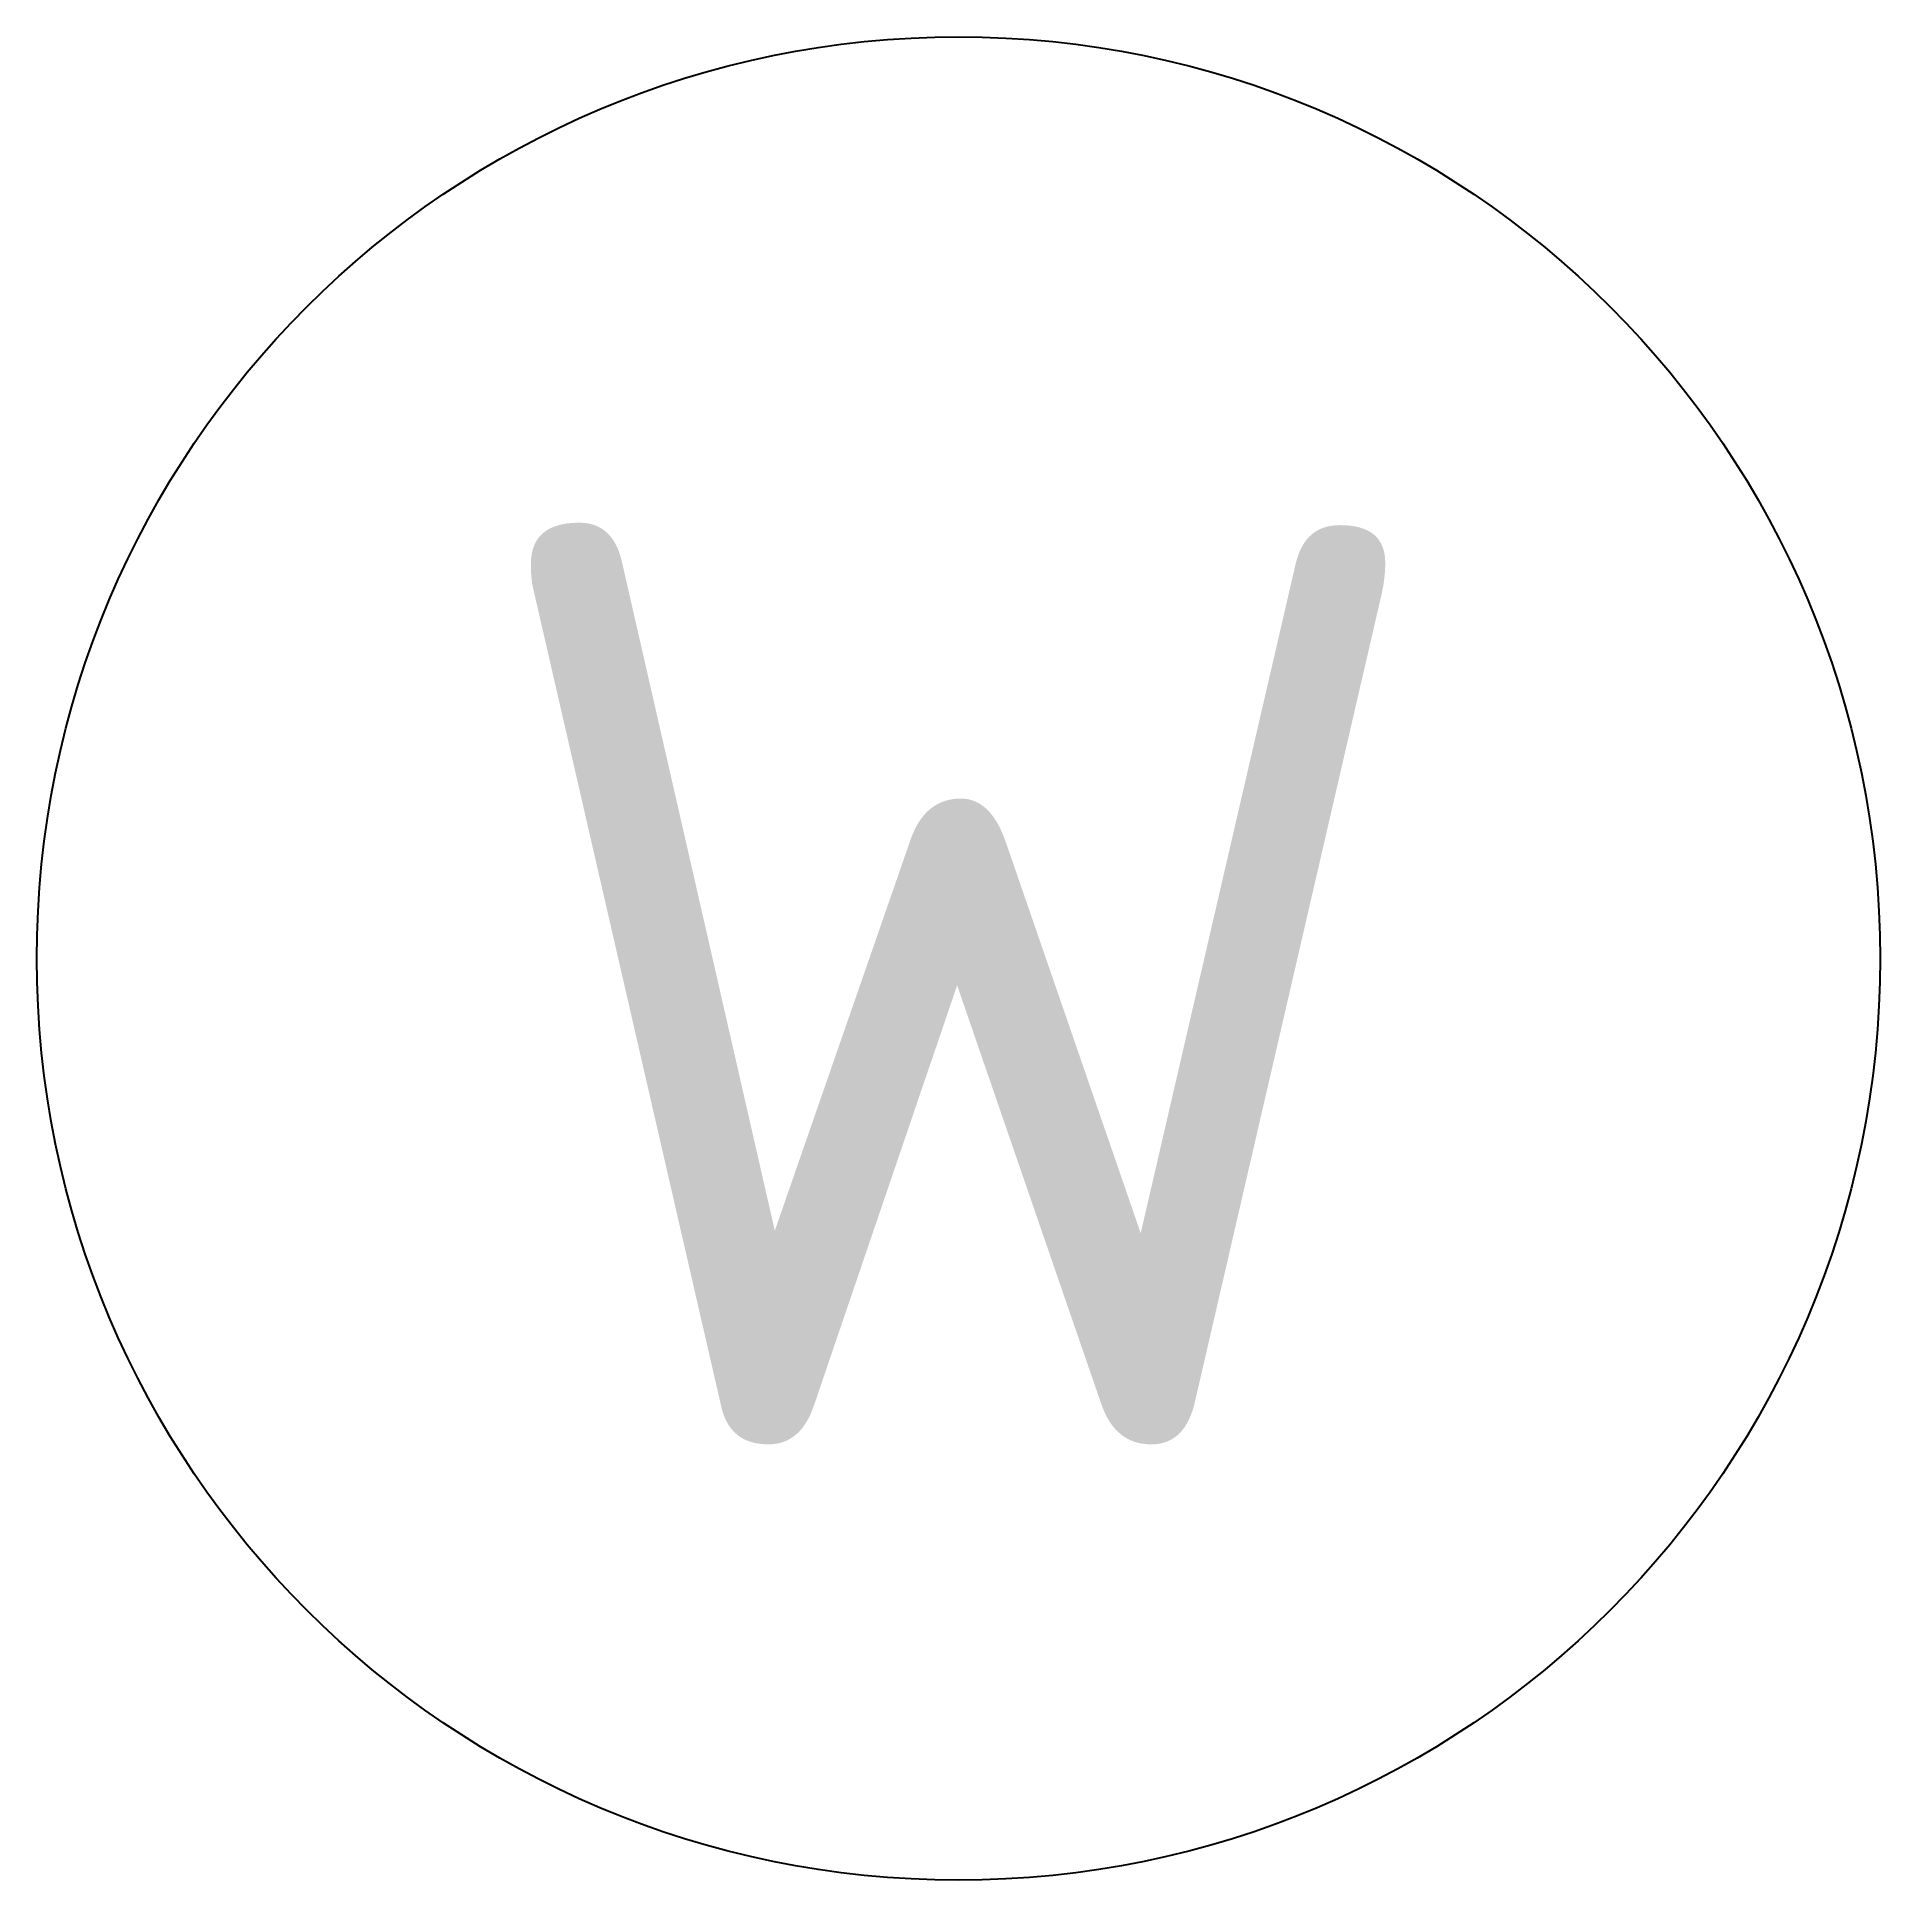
# Model space of a CAD drawing. Extents: x -0.4 to 0.4, y -0.4 to 0.4.
import ezdxf

# ---------------------------------------------------------------- set-up
doc = ezdxf.new("R2010")
doc.units = 0
doc.header["$LTSCALE"] = 0.2
doc.styles.add('NLCS-ISO', font='NLCS-ISO.ttf')

msp = doc.modelspace()

# ---------------------------------------------------------------- linework, layer by layer
msp.add_circle((0, 0), 0.4)

# ---------------------------------------------------------------- texts
at = {"style": 'NLCS-ISO'}
msp.add_text('W', height=0.4, dxfattribs=at).set_placement((-0.21287, -0.21086))

doc.saveas('drawing.dxf')
